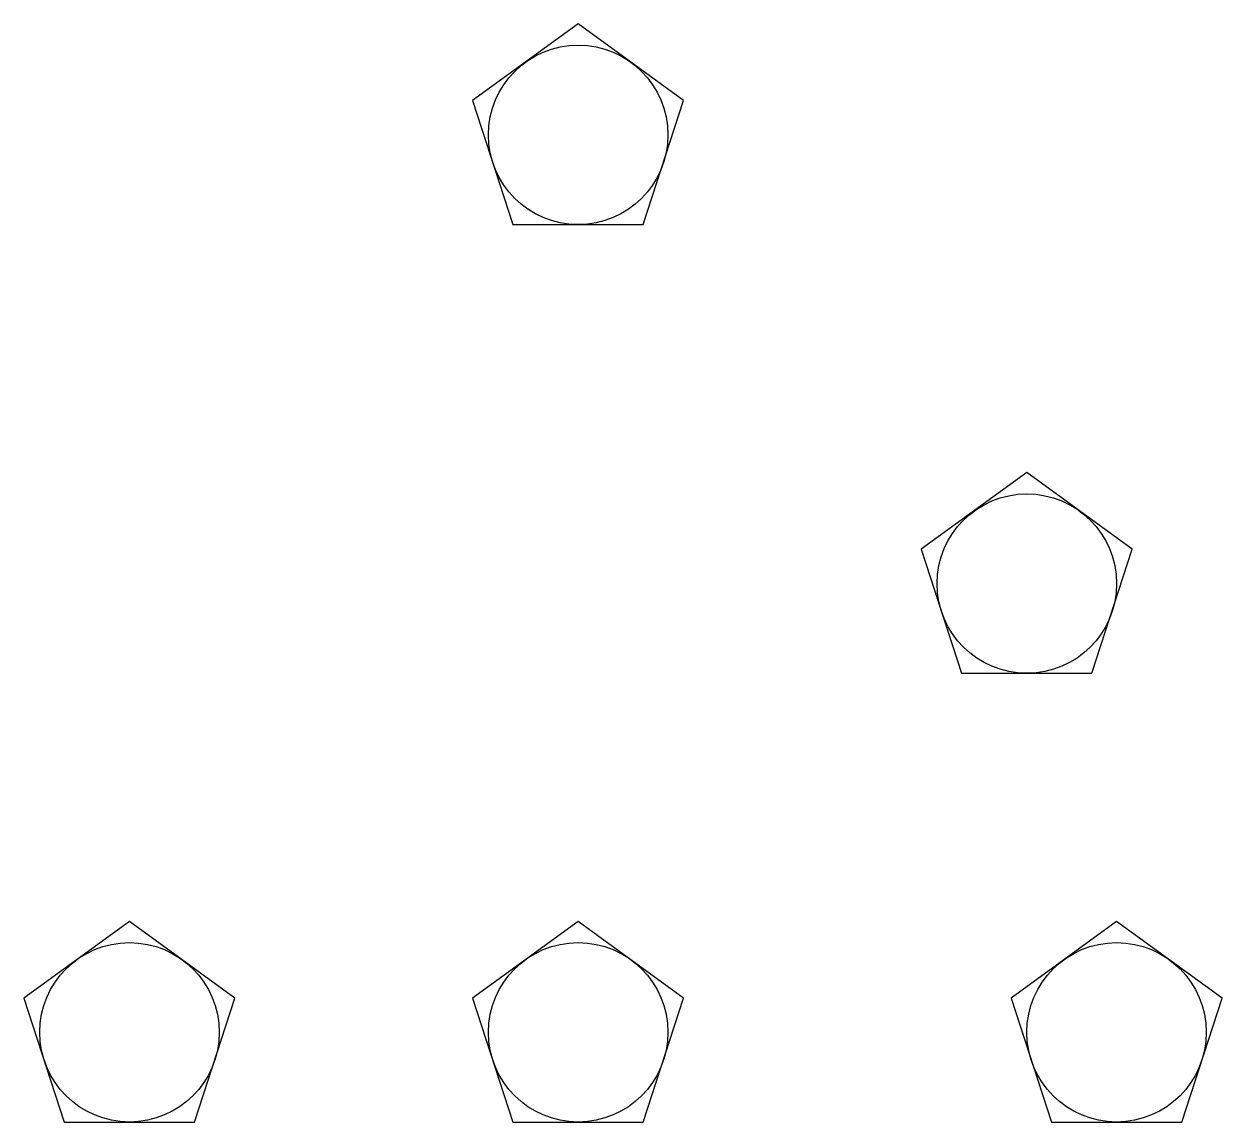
# Model space of a CAD drawing. Header units: millimetres. Extents: x 720 to 854, y 1522 to 1645.
import ezdxf

# ---------------------------------------------------------------- set-up
doc = ezdxf.new("R2010")
doc.units = ezdxf.units.MM

msp = doc.modelspace()

# ---------------------------------------------------------------- linework, layer by layer
for points in [[(789.5, 1622.44), (793.99, 1636.26), (782.24, 1644.8), (770.48, 1636.26), (774.97, 1622.44)], [(839.5, 1572.44), (843.99, 1586.26), (832.24, 1594.8), (820.48, 1586.26), (824.97, 1572.44)], [(739.5, 1522.44), (743.99, 1536.26), (732.24, 1544.8), (720.48, 1536.26), (724.97, 1522.44)], [(789.5, 1522.44), (793.99, 1536.26), (782.24, 1544.8), (770.48, 1536.26), (774.97, 1522.44)], [(849.5, 1522.44), (853.99, 1536.26), (842.24, 1544.8), (830.48, 1536.26), (834.97, 1522.44)]]:
    msp.add_lwpolyline(points, close=True)
for centre in [(782.24, 1632.44), (832.24, 1582.44), (732.24, 1532.44), (782.24, 1532.44), (842.24, 1532.44)]:
    msp.add_circle(centre, 10)

doc.saveas('drawing.dxf')
